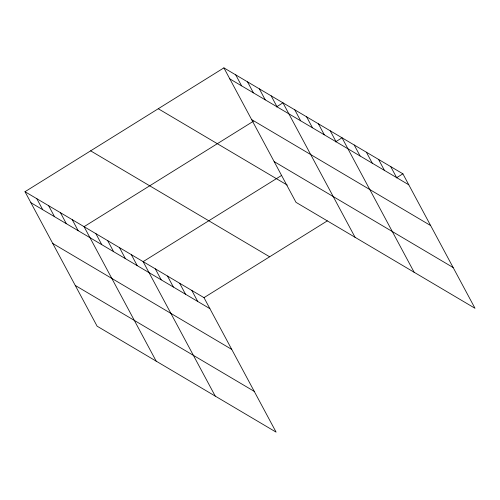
<?xml version="1.0" encoding="UTF-8"?>
<svg xmlns="http://www.w3.org/2000/svg" width="500" height="500" viewBox="0 0 500 500"><rect width="100%" height="100%" fill="white"/><g stroke="black" fill="none" stroke-linecap="round" stroke-linejoin="round"><path stroke-width="0.75" d="M25 191.713L203.994 297.656L276.1 432.131L97.106 326.181L25 191.713L223.9 67.869L402.894 173.819L475 308.288L296.006 202.344L223.9 67.869M253.431 121.225L84.069 226.675L156.169 361.144M276.406 106.919L282.969 102.831L355.075 237.306M281.65 175.394L143.138 261.637L215.238 396.106M335.475 141.881L342.038 137.794L414.144 272.269M203.994 297.656L327.312 220.875M396.331 177.906L402.894 173.819M229.8 78.869L408.794 184.812M251.65 119.612L430.644 225.562M274.156 161.594L453.15 267.544M158.262 108.737L287.294 185.106M90.638 150.844L269.631 256.788M30.9 202.706L209.894 308.656M52.744 243.456L231.737 349.4M75.256 285.438L254.25 391.381M390.725 166.612L396.619 177.613M378.55 159.406L384.45 170.406M366.381 152.206L372.281 163.2M354.212 145L360.106 156M330.225 130.8L336.119 141.8M318.412 123.812L324.306 134.806M306.6 116.819L312.494 127.812M294.781 109.825L300.681 120.825M271.156 95.838L277.056 106.838M259.344 88.85L265.238 99.844M247.531 81.856L253.425 92.856M235.719 74.862L241.612 85.862M191.825 290.45L197.719 301.45M179.65 283.25L185.55 294.244M167.481 276.044L173.375 287.044M155.306 268.837L161.206 279.837M131.325 254.644L137.219 265.637M119.506 247.65L125.406 258.65M107.694 240.656L113.594 251.656M95.881 233.663L101.781 244.662M72.256 219.681L78.15 230.675M60.444 212.688L66.338 223.688M48.625 205.694L54.525 216.694M36.812 198.7L42.713 209.7"/></g></svg>
